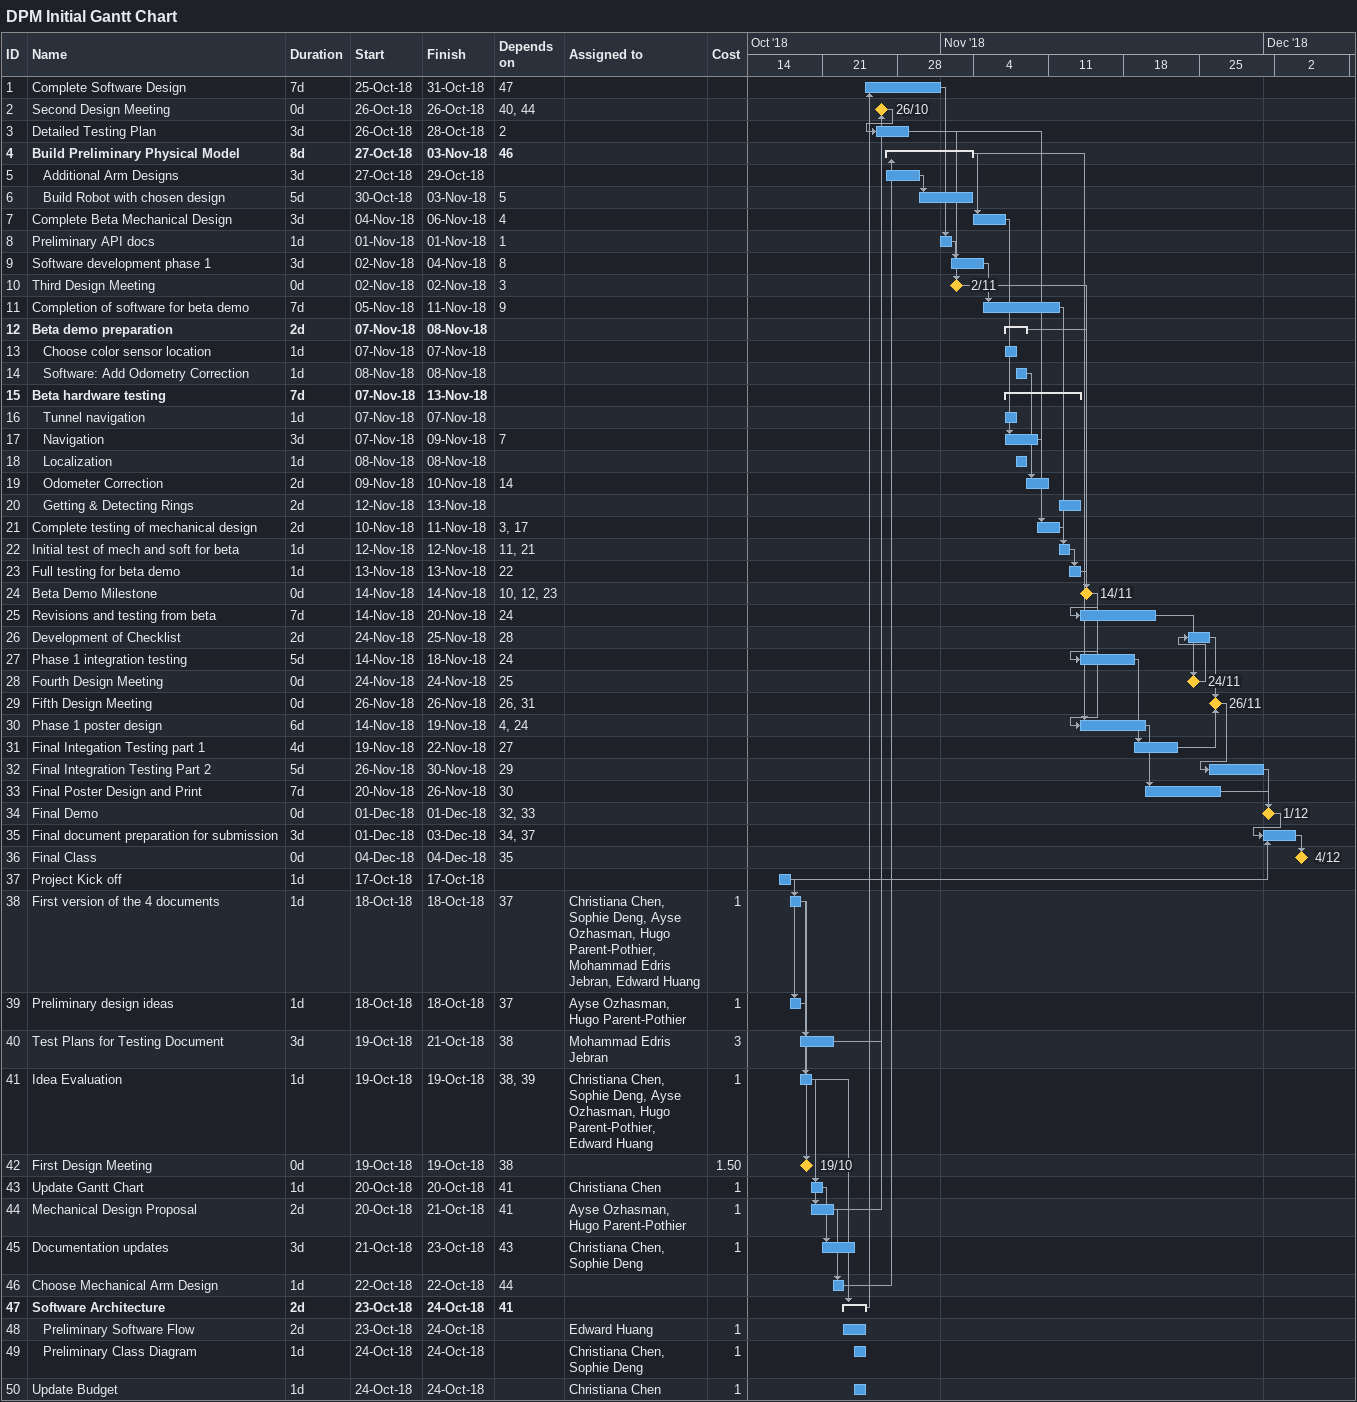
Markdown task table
DPM Initial Gantt Chart

| ID | Level | Task | Duration | Start | Finish | Predecessors | Resources | Cost |
|---|---|---|---|---|---|---|---|---|
| 1 | 1 | Complete Software Design | 7d | 2018-10-25 | 2018-10-31 | 47 |  |  |
| 2 | 1 | Second Design Meeting | 0d | 2018-10-26 | 2018-10-26 | 40, 44 |  |  |
| 3 | 1 | Detailed Testing Plan | 3d | 2018-10-26 | 2018-10-28 | 2 |  |  |
| 4 | 1 | **Build Preliminary Physical Model** | 8d | 2018-10-27 | 2018-11-03 | 46 |  |  |
| 5 | 2 | Additional Arm Designs | 3d | 2018-10-27 | 2018-10-29 |  |  |  |
| 6 | 2 | Build Robot with chosen design | 5d | 2018-10-30 | 2018-11-03 | 5 |  |  |
| 7 | 1 | Complete Beta Mechanical Design | 3d | 2018-11-04 | 2018-11-06 | 4 |  |  |
| 8 | 1 | Preliminary API docs | 1d | 2018-11-01 | 2018-11-01 | 1 |  |  |
| 9 | 1 | Software development phase 1 | 3d | 2018-11-02 | 2018-11-04 | 8 |  |  |
| 10 | 1 | Third Design Meeting | 0d | 2018-11-02 | 2018-11-02 | 3 |  |  |
| 11 | 1 | Completion of software for beta demo | 7d | 2018-11-05 | 2018-11-11 | 9 |  |  |
| 12 | 1 | **Beta demo preparation** | 2d | 2018-11-07 | 2018-11-08 |  |  |  |
| 13 | 2 | Choose color sensor location | 1d | 2018-11-07 | 2018-11-07 |  |  |  |
| 14 | 2 | Software: Add Odometry Correction | 1d | 2018-11-08 | 2018-11-08 |  |  |  |
| 15 | 1 | **Beta hardware testing** | 7d | 2018-11-07 | 2018-11-13 |  |  |  |
| 16 | 2 | Tunnel navigation | 1d | 2018-11-07 | 2018-11-07 |  |  |  |
| 17 | 2 | Navigation | 3d | 2018-11-07 | 2018-11-09 | 7 |  |  |
| 18 | 2 | Localization | 1d | 2018-11-08 | 2018-11-08 |  |  |  |
| 19 | 2 | Odometer Correction | 2d | 2018-11-09 | 2018-11-10 | 14 |  |  |
| 20 | 2 | Getting & Detecting Rings | 2d | 2018-11-12 | 2018-11-13 |  |  |  |
| 21 | 1 | Complete testing of mechanical design | 2d | 2018-11-10 | 2018-11-11 | 3, 17 |  |  |
| 22 | 1 | Initial test of mech and soft for beta | 1d | 2018-11-12 | 2018-11-12 | 11, 21 |  |  |
| 23 | 1 | Full testing for beta demo | 1d | 2018-11-13 | 2018-11-13 | 22 |  |  |
| 24 | 1 | Beta Demo Milestone | 0d | 2018-11-14 | 2018-11-14 | 10, 12, 23 |  |  |
| 25 | 1 | Revisions and testing from beta | 7d | 2018-11-14 | 2018-11-20 | 24 |  |  |
| 26 | 1 | Development of Checklist | 2d | 2018-11-24 | 2018-11-25 | 28 |  |  |
| 27 | 1 | Phase 1 integration testing | 5d | 2018-11-14 | 2018-11-18 | 24 |  |  |
| 28 | 1 | Fourth Design Meeting | 0d | 2018-11-24 | 2018-11-24 | 25 |  |  |
| 29 | 1 | Fifth Design Meeting | 0d | 2018-11-26 | 2018-11-26 | 26, 31 |  |  |
| 30 | 1 | Phase 1 poster design | 6d | 2018-11-14 | 2018-11-19 | 4, 24 |  |  |
| 31 | 1 | Final Integation Testing part 1 | 4d | 2018-11-19 | 2018-11-22 | 27 |  |  |
| 32 | 1 | Final Integration Testing Part 2 | 5d | 2018-11-26 | 2018-11-30 | 29 |  |  |
| 33 | 1 | Final Poster Design and Print | 7d | 2018-11-20 | 2018-11-26 | 30 |  |  |
| 34 | 1 | Final Demo | 0d | 2018-12-01 | 2018-12-01 | 32, 33 |  |  |
| 35 | 1 | Final document preparation for submission | 3d | 2018-12-01 | 2018-12-03 | 34, 37 |  |  |
| 36 | 1 | Final Class | 0d | 2018-12-04 | 2018-12-04 | 35 |  |  |
| 37 | 1 | Project Kick off | 1d | 2018-10-17 | 2018-10-17 |  |  |  |
| 38 | 1 | First version of the 4 documents | 1d | 2018-10-18 | 2018-10-18 | 37 | Christiana Chen, Sophie Deng, Ayse Ozhasman, Hugo Parent-Pothier, Mohammad Edris Jebran, Edward Huang | 1 |
| 39 | 1 | Preliminary design ideas | 1d | 2018-10-18 | 2018-10-18 | 37 | Ayse Ozhasman, Hugo Parent-Pothier | 1 |
| 40 | 1 | Test Plans for Testing Document | 3d | 2018-10-19 | 2018-10-21 | 38 | Mohammad Edris Jebran | 3 |
| 41 | 1 | Idea Evaluation | 1d | 2018-10-19 | 2018-10-19 | 38, 39 | Christiana Chen, Sophie Deng, Ayse Ozhasman, Hugo Parent-Pothier, Edward Huang | 1 |
| 42 | 1 | First Design Meeting | 0d | 2018-10-19 | 2018-10-19 | 38 |  | 1.50 |
| 43 | 1 | Update Gantt Chart | 1d | 2018-10-20 | 2018-10-20 | 41 | Christiana Chen | 1 |
| 44 | 1 | Mechanical Design Proposal | 2d | 2018-10-20 | 2018-10-21 | 41 | Ayse Ozhasman, Hugo Parent-Pothier | 1 |
| 45 | 1 | Documentation updates | 3d | 2018-10-21 | 2018-10-23 | 43 | Christiana Chen, Sophie Deng | 1 |
| 46 | 1 | Choose Mechanical Arm Design | 1d | 2018-10-22 | 2018-10-22 | 44 |  |  |
| 47 | 1 | **Software Architecture** | 2d | 2018-10-23 | 2018-10-24 | 41 |  |  |
| 48 | 2 | Preliminary Software Flow | 2d | 2018-10-23 | 2018-10-24 |  | Edward Huang | 1 |
| 49 | 2 | Preliminary Class Diagram | 1d | 2018-10-24 | 2018-10-24 |  | Christiana Chen, Sophie Deng | 1 |
| 50 | 1 | Update Budget | 1d | 2018-10-24 | 2018-10-24 |  | Christiana Chen | 1 |
